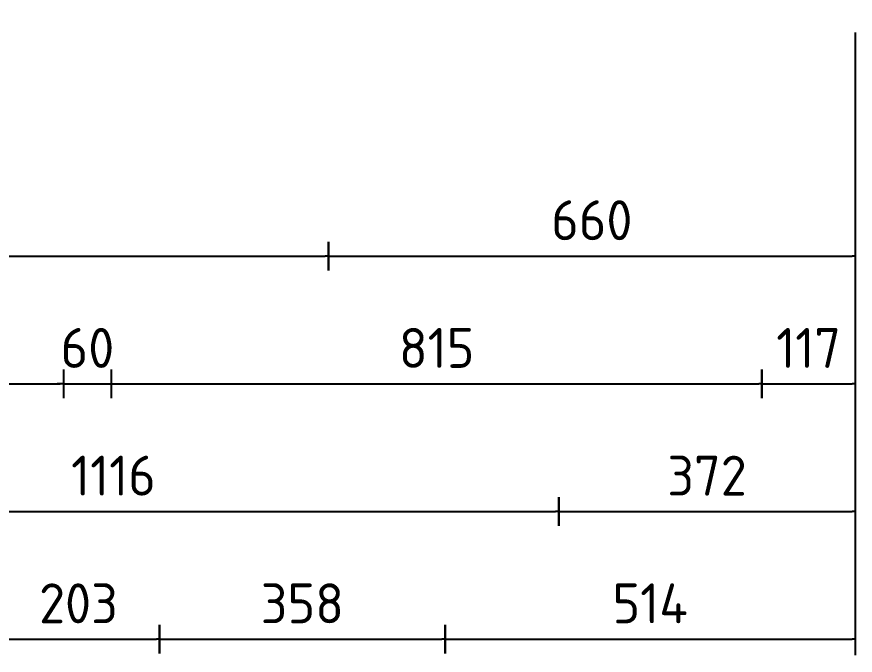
# Model space of a CAD drawing. Header units: millimetres. Extents: x 0 to 420, y 0 to 297.
# Drawn here: x 218.7 to 271.3, y 117.1 to 157.1 of the extents above; entities that cross this region are included whole.
import ezdxf

# ---------------------------------------------------------------- set-up
doc = ezdxf.new("R2010")
doc.units = ezdxf.units.MM
doc.header["$LTSCALE"] = 10
doc.layers.add('T25', color=1, linetype='Continuous')
doc.styles.add('ISO3098B', font='iso3098b.shx')
doc.dimstyles.new('SIGNSDIM', dxfattribs={"dimtxt": 2.5, "dimasz": 0.2, "dimexe": 1, "dimexo": 1, "dimgap": 1, "dimtad": 1, "dimtoh": 1, "dimdec": 4, "dimlfac": 20, "dimrnd": 1, "dimdsep": 46, "dimtxsty": 'ISO3098B', "dimblk": 'SGNDIM', "dimcen": 2.5, "dimse1": 1, "dimse2": 1, "dimadec": 0, "dimazin": 0, "dimtfac": 1, "dimtdec": 4, "dimtix": 1, "dimtmove": 0, "dimatfit": 3, "dimldrblk": 'SGNDIM', "dimfxl": 1, "dimtolj": 1, "dimtzin": 0, "dimarcsym": 0})

# ---------------------------------------------------------------- blocks, each defined once
blk = doc.blocks.new('SGNDIM')
for p, q in [((0, 4.5), (0, -4.5)), ((0, 0), (-1, 0))]:
    blk.add_line(p, q)
blk = doc.blocks.new('*D36')
at = {"layer": 'Defpoints', "color": 0, "transparency": 16777216}
for p in [(245.551, 165.127), (271.252, 153.923), (271.252, 118.073)]:
    blk.add_point(p, dxfattribs=at)
at = {"layer": 'T25', "color": 0, "lineweight": -2, "transparency": 16777216}
for p, q in [((271.252, 152.923), (271.252, 117.073)), ((245.751, 118.073), (271.052, 118.073))]:
    blk.add_line(p, q, dxfattribs=at)
at = {"layer": 'T25', "color": 0, "lineweight": -2, "transparency": 16777216, "xscale": 0.2, "yscale": 0.2, "zscale": 0.2, "rotation": 180}
blk.add_blockref('SGNDIM', (245.551, 118.073), dxfattribs=at)
at = {"layer": 'T25', "color": 0, "lineweight": -2, "transparency": 16777216, "xscale": 0.2, "yscale": 0.2, "zscale": 0.2}
blk.add_blockref('SGNDIM', (271.252, 118.073), dxfattribs=at)
at = {"layer": 'T25', "color": 0, "transparency": 16777216, "insert": (258.402, 120.323), "char_height": 2.5, "attachment_point": 5, "style": 'ISO3098B'}
blk.add_mtext('\\A1;514', dxfattribs=at)
blk = doc.blocks.new('*D38')
at = {"layer": 'Defpoints', "color": 0, "transparency": 16777216}
for p in [(252.677, 165.894), (271.252, 156.908), (271.252, 126.073)]:
    blk.add_point(p, dxfattribs=at)
at = {"layer": 'T25', "color": 0, "lineweight": -2, "transparency": 16777216}
for p, q in [((271.252, 155.908), (271.252, 125.073)), ((252.877, 126.073), (271.052, 126.073))]:
    blk.add_line(p, q, dxfattribs=at)
at = {"layer": 'T25', "color": 0, "lineweight": -2, "transparency": 16777216, "xscale": 0.2, "yscale": 0.2, "zscale": 0.2, "rotation": 180}
blk.add_blockref('SGNDIM', (252.677, 126.073), dxfattribs=at)
at = {"layer": 'T25', "color": 0, "lineweight": -2, "transparency": 16777216, "xscale": 0.2, "yscale": 0.2, "zscale": 0.2}
blk.add_blockref('SGNDIM', (271.252, 126.073), dxfattribs=at)
at = {"layer": 'T25', "color": 0, "transparency": 16777216, "insert": (261.965, 128.323), "char_height": 2.5, "attachment_point": 5, "style": 'ISO3098B'}
blk.add_mtext('\\A1;372', dxfattribs=at)
blk = doc.blocks.new('*D39')
at = {"layer": 'Defpoints', "color": 0, "transparency": 16777216}
for p in [(196.859, 149.073), (252.677, 149.073), (252.677, 126.073)]:
    blk.add_point(p, dxfattribs=at)
at = {"layer": 'T25', "color": 0, "lineweight": -2, "transparency": 16777216}
blk.add_line((197.059, 126.073), (252.477, 126.073), dxfattribs=at)
at = {"layer": 'T25', "color": 0, "lineweight": -2, "transparency": 16777216, "xscale": 0.2, "yscale": 0.2, "zscale": 0.2, "rotation": 180}
blk.add_blockref('SGNDIM', (196.859, 126.073), dxfattribs=at)
at = {"layer": 'T25', "color": 0, "lineweight": -2, "transparency": 16777216, "xscale": 0.2, "yscale": 0.2, "zscale": 0.2}
blk.add_blockref('SGNDIM', (252.677, 126.073), dxfattribs=at)
at = {"layer": 'T25', "color": 0, "transparency": 16777216, "insert": (224.768, 128.323), "char_height": 2.5, "attachment_point": 5, "style": 'ISO3098B'}
blk.add_mtext('\\A1;1116', dxfattribs=at)
blk = doc.blocks.new('*D43')
at = {"layer": 'Defpoints', "color": 0, "transparency": 16777216}
for p in [(238.243, 157.084), (271.252, 157.084), (271.252, 142.073)]:
    blk.add_point(p, dxfattribs=at)
at = {"layer": 'T25', "color": 0, "lineweight": -2, "transparency": 16777216}
for p, q in [((271.252, 156.084), (271.252, 141.073)), ((238.443, 142.073), (271.052, 142.073))]:
    blk.add_line(p, q, dxfattribs=at)
at = {"layer": 'T25', "color": 0, "lineweight": -2, "transparency": 16777216, "xscale": 0.2, "yscale": 0.2, "zscale": 0.2, "rotation": 180}
blk.add_blockref('SGNDIM', (238.243, 142.073), dxfattribs=at)
at = {"layer": 'T25', "color": 0, "lineweight": -2, "transparency": 16777216, "xscale": 0.2, "yscale": 0.2, "zscale": 0.2}
blk.add_blockref('SGNDIM', (271.252, 142.073), dxfattribs=at)
at = {"layer": 'T25', "color": 0, "transparency": 16777216, "insert": (254.748, 144.323), "char_height": 2.5, "attachment_point": 5, "style": 'ISO3098B'}
blk.add_mtext('\\A1;660', dxfattribs=at)
blk = doc.blocks.new('*D44')
at = {"layer": 'Defpoints', "color": 0, "transparency": 16777216}
for p in [(164.262, 157.063), (238.243, 157.063), (238.243, 142.073)]:
    blk.add_point(p, dxfattribs=at)
at = {"layer": 'T25', "color": 0, "lineweight": -2, "transparency": 16777216}
blk.add_line((164.462, 142.073), (238.043, 142.073), dxfattribs=at)
at = {"layer": 'T25', "color": 0, "lineweight": -2, "transparency": 16777216, "xscale": 0.2, "yscale": 0.2, "zscale": 0.2, "rotation": 180}
blk.add_blockref('SGNDIM', (164.262, 142.073), dxfattribs=at)
at = {"layer": 'T25', "color": 0, "lineweight": -2, "transparency": 16777216, "xscale": 0.2, "yscale": 0.2, "zscale": 0.2}
blk.add_blockref('SGNDIM', (238.243, 142.073), dxfattribs=at)
at = {"layer": 'T25', "color": 0, "transparency": 16777216, "insert": (201.252, 144.323), "char_height": 2.5, "attachment_point": 5, "style": 'ISO3098B'}
blk.add_mtext('\\A1;1480', dxfattribs=at)
blk = doc.blocks.new('*D57')
at = {"layer": 'Defpoints', "color": 0, "transparency": 16777216}
for p in [(265.407, 144.775), (271.252, 141.678), (271.252, 134.073)]:
    blk.add_point(p, dxfattribs=at)
at = {"layer": 'T25', "color": 0, "lineweight": -2, "transparency": 16777216}
for p, q in [((271.252, 140.678), (271.252, 133.073)), ((265.607, 134.073), (271.052, 134.073))]:
    blk.add_line(p, q, dxfattribs=at)
at = {"layer": 'T25', "color": 0, "lineweight": -2, "transparency": 16777216, "xscale": 0.2, "yscale": 0.2, "zscale": 0.2, "rotation": 180}
blk.add_blockref('SGNDIM', (265.407, 134.073), dxfattribs=at)
at = {"layer": 'T25', "color": 0, "lineweight": -2, "transparency": 16777216, "xscale": 0.2, "yscale": 0.2, "zscale": 0.2}
blk.add_blockref('SGNDIM', (271.252, 134.073), dxfattribs=at)
at = {"layer": 'T25', "color": 0, "transparency": 16777216, "insert": (268.33, 136.323), "char_height": 2.5, "attachment_point": 5, "style": 'ISO3098B'}
blk.add_mtext('\\A1;117', dxfattribs=at)
blk = doc.blocks.new('*D58')
at = {"layer": 'Defpoints', "color": 0, "transparency": 16777216}
for p in [(224.637, 162.515), (265.407, 160.512), (265.407, 134.073)]:
    blk.add_point(p, dxfattribs=at)
at = {"layer": 'T25', "color": 0, "lineweight": -2, "transparency": 16777216}
blk.add_line((224.837, 134.073), (265.207, 134.073), dxfattribs=at)
at = {"layer": 'T25', "color": 0, "lineweight": -2, "transparency": 16777216, "xscale": 0.2, "yscale": 0.2, "zscale": 0.2, "rotation": 180}
blk.add_blockref('SGNDIM', (224.637, 134.073), dxfattribs=at)
at = {"layer": 'T25', "color": 0, "lineweight": -2, "transparency": 16777216, "xscale": 0.2, "yscale": 0.2, "zscale": 0.2}
blk.add_blockref('SGNDIM', (265.407, 134.073), dxfattribs=at)
at = {"layer": 'T25', "color": 0, "transparency": 16777216, "insert": (245.022, 136.323), "char_height": 2.5, "attachment_point": 5, "style": 'ISO3098B'}
blk.add_mtext('\\A1;815', dxfattribs=at)
blk = doc.blocks.new('*D59')
at = {"layer": 'Defpoints', "color": 0, "transparency": 16777216}
for p in [(221.637, 143.232), (224.637, 143.232), (224.637, 134.073)]:
    blk.add_point(p, dxfattribs=at)
at = {"layer": 'T25', "color": 0, "lineweight": -2, "transparency": 16777216}
for p, q in [((221.437, 134.073), (221.237, 134.073)), ((221.637, 134.073), (224.637, 134.073)), ((224.837, 134.073), (225.037, 134.073))]:
    blk.add_line(p, q, dxfattribs=at)
at = {"layer": 'T25', "color": 0, "lineweight": -2, "transparency": 16777216, "xscale": 0.2, "yscale": 0.2, "zscale": 0.2}
blk.add_blockref('SGNDIM', (221.637, 134.073), dxfattribs=at)
at = {"layer": 'T25', "color": 0, "lineweight": -2, "transparency": 16777216, "xscale": 0.2, "yscale": 0.2, "zscale": 0.2, "rotation": 180}
blk.add_blockref('SGNDIM', (224.637, 134.073), dxfattribs=at)
at = {"layer": 'T25', "color": 0, "transparency": 16777216, "insert": (223.137, 136.323), "char_height": 2.5, "attachment_point": 5, "style": 'ISO3098B'}
blk.add_mtext('\\A1;60', dxfattribs=at)
blk = doc.blocks.new('*D60')
at = {"layer": 'Defpoints', "color": 0, "transparency": 16777216}
for p in [(221.637, 169.364), (180.868, 156.446), (221.637, 134.073)]:
    blk.add_point(p, dxfattribs=at)
at = {"layer": 'T25', "color": 0, "lineweight": -2, "transparency": 16777216}
blk.add_line((181.068, 134.073), (221.437, 134.073), dxfattribs=at)
at = {"layer": 'T25', "color": 0, "lineweight": -2, "transparency": 16777216, "xscale": 0.2, "yscale": 0.2, "zscale": 0.2, "rotation": 180}
blk.add_blockref('SGNDIM', (180.868, 134.073), dxfattribs=at)
at = {"layer": 'T25', "color": 0, "lineweight": -2, "transparency": 16777216, "xscale": 0.2, "yscale": 0.2, "zscale": 0.2}
blk.add_blockref('SGNDIM', (221.637, 134.073), dxfattribs=at)
at = {"layer": 'T25', "color": 0, "transparency": 16777216, "insert": (201.252, 136.323), "char_height": 2.5, "attachment_point": 5, "style": 'ISO3098B'}
blk.add_mtext('\\A1;815', dxfattribs=at)
blk = doc.blocks.new('*D74')
at = {"layer": 'Defpoints', "color": 0, "transparency": 16777216}
for p in [(227.657, 129.323), (245.551, 129.323), (245.551, 118.073)]:
    blk.add_point(p, dxfattribs=at)
at = {"layer": 'T25', "color": 0, "lineweight": -2, "transparency": 16777216}
blk.add_line((227.857, 118.073), (245.351, 118.073), dxfattribs=at)
at = {"layer": 'T25', "color": 0, "lineweight": -2, "transparency": 16777216, "xscale": 0.2, "yscale": 0.2, "zscale": 0.2, "rotation": 180}
blk.add_blockref('SGNDIM', (227.657, 118.073), dxfattribs=at)
at = {"layer": 'T25', "color": 0, "lineweight": -2, "transparency": 16777216, "xscale": 0.2, "yscale": 0.2, "zscale": 0.2}
blk.add_blockref('SGNDIM', (245.551, 118.073), dxfattribs=at)
at = {"layer": 'T25', "color": 0, "transparency": 16777216, "insert": (236.604, 120.323), "char_height": 2.5, "attachment_point": 5, "style": 'ISO3098B'}
blk.add_mtext('\\A1;358', dxfattribs=at)
blk = doc.blocks.new('*D75')
at = {"layer": 'Defpoints', "color": 0, "transparency": 16777216}
for p in [(217.495, 129.323), (227.657, 129.323), (227.657, 118.073)]:
    blk.add_point(p, dxfattribs=at)
at = {"layer": 'T25', "color": 0, "lineweight": -2, "transparency": 16777216}
blk.add_line((217.695, 118.073), (227.457, 118.073), dxfattribs=at)
at = {"layer": 'T25', "color": 0, "lineweight": -2, "transparency": 16777216, "xscale": 0.2, "yscale": 0.2, "zscale": 0.2, "rotation": 180}
blk.add_blockref('SGNDIM', (217.495, 118.073), dxfattribs=at)
at = {"layer": 'T25', "color": 0, "lineweight": -2, "transparency": 16777216, "xscale": 0.2, "yscale": 0.2, "zscale": 0.2}
blk.add_blockref('SGNDIM', (227.657, 118.073), dxfattribs=at)
at = {"layer": 'T25', "color": 0, "transparency": 16777216, "insert": (222.576, 120.323), "char_height": 2.5, "attachment_point": 5, "style": 'ISO3098B'}
blk.add_mtext('\\A1;203', dxfattribs=at)

msp = doc.modelspace()

# ---------------------------------------------------------------- dimensions: what is measured, and where the dimension line sits
at = {"layer": 'T25'}
for base, p1, p2, override, picture, middle in [((221.6372336, 134.0726422), (180.867681, 156.4464117), (221.6372336, 169.3636744), {"dimse1": 1}, '*D60', (201.2524573, 136.3226422)), ((271.2524574, 126.0726422), (252.6771093, 165.8937111), (271.2524574, 156.9079444), {"dimse1": 1, "dimse2": 0}, '*D38', (261.9647834, 128.3226422)), ((271.2524574, 118.0726422), (245.5512997, 165.1274148), (271.2524574, 153.922852), {"dimse1": 1, "dimse2": 0}, '*D36', (258.4018785, 120.3226422)), ((265.4067863, 134.0726422), (224.6372336, 162.5153233), (265.4067863, 160.5121653), {"dimse1": 1}, '*D58', (245.02201, 136.3226422)), ((238.2426983, 142.0726422), (164.2622164, 157.0625139), (238.2426983, 157.0625139), {"dimse1": 1}, '*D44', (201.2524574, 144.3226422)), ((271.2524574, 142.0726422), (238.2426983, 157.0840081), (271.2524574, 157.0840081), {"dimse1": 1, "dimse2": 0}, '*D43', (254.7475778, 144.3226422)), ((252.6771093, 126.0726422), (196.8594247, 149.0726422), (252.6771093, 149.0726422), {"dimse1": 1}, '*D39', (224.768267, 128.3226422)), ((271.2524574, 134.0726422), (265.4067863, 144.7751455), (271.2524574, 141.6784424), {"dimse1": 1, "dimse2": 0}, '*D57', (268.3296218, 136.3226422)), ((224.6372336, 134.0726422), (221.6372336, 143.2317385), (224.6372336, 143.2317385), {"dimse1": 1}, '*D59', (223.1372336, 136.3226422)), ((227.6566121857, 118.0726421892), (217.4950496857, 129.3226421892), (227.6566121857, 129.3226421892), {"dimse1": 1}, '*D75', (222.5758309357, 120.3226421892)), ((245.5512996857, 118.0726421892), (227.6566121857, 129.3226421892), (245.5512996857, 129.3226421892), {"dimse1": 1}, '*D74', (236.6039559357, 120.3226421892))]:
    dim = msp.add_linear_dim(base=base, p1=p1, p2=p2, dimstyle='SIGNSDIM', override=override, dxfattribs=at)
    dim.commit()
    dim.dimension.update_dxf_attribs({"geometry": picture, "text_midpoint": middle})

doc.saveas('drawing.dxf')
